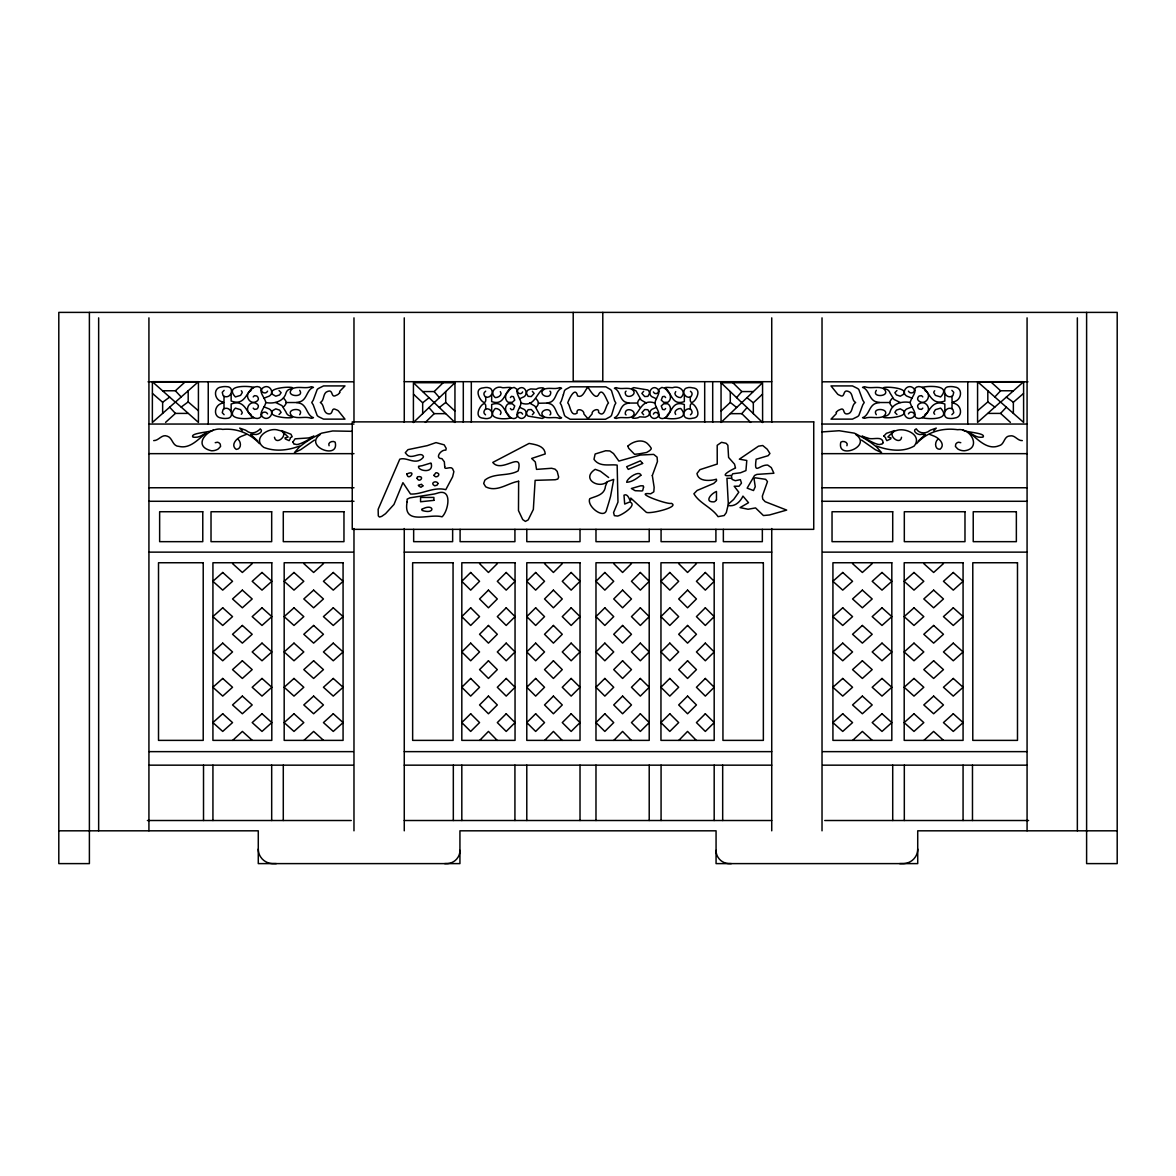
<?xml version="1.0" encoding="UTF-8"?>
<svg xmlns="http://www.w3.org/2000/svg" width="1176" height="1176" viewBox="0 0 1176 1176"><rect width="100%" height="100%" fill="white"/><g stroke="black" fill="none" stroke-linecap="round" stroke-linejoin="round"><path stroke-width="1.5" d="M491.656 395.062L491.656 401.604C503.034 405.558 503.842 395.548 509.046 389.476A32.105 32.105 0 0 1 510.84 388.33L514.132 387.418L517.102 389.344C516.088 394.166 520.086 398.076 521.174 403.045C520.086 407.999 516.088 411.909 517.102 416.73C515.235 419.979 510.355 418.538 508.708 415.804L508.517 414.687C504.857 412.188 504.284 406.176 508.297 403.75L512.28 403.765L514.735 405.94L513.427 409.439L511.472 409.748L510.399 408.528M665.601 408.528L664.528 409.748L662.573 409.439L661.265 405.94L663.72 403.765L667.703 403.75C671.716 406.176 671.143 412.188 667.483 414.687L667.292 415.804C665.645 418.538 660.765 419.979 658.898 416.73C659.912 411.909 655.914 407.999 654.826 403.045C655.914 398.076 659.912 394.166 658.898 389.344L661.867 387.418L665.234 388.345A32.105 32.105 0 0 1 666.954 389.476C672.143 395.548 672.966 405.558 684.329 401.604L684.344 395.062M253.207 396.9L254.457 395.65L256.75 395.974A3.69 3.69 0 0 1 258.308 399.546L257.368 400.84C250.165 406.543 243.079 394.519 250.988 390.579L251.208 389.447C253.384 386.581 258.705 385.169 261.087 388.492C259.896 393.49 264.585 397.356 265.879 402.53C264.585 407.69 259.896 411.556 261.087 416.554C258.705 419.891 253.384 418.465 251.208 415.598L250.988 414.466C243.079 410.527 250.165 398.502 257.368 404.206L258.308 405.5A3.69 3.69 0 0 1 256.75 409.072L254.457 409.395L253.207 408.145M922.793 408.145L921.543 409.395L919.25 409.072A3.69 3.69 0 0 1 917.692 405.5L918.632 404.206C925.835 398.502 932.921 410.527 925.012 414.466L924.792 415.598C922.616 418.465 917.295 419.891 914.913 416.554C916.104 411.556 911.415 407.69 910.121 402.53C911.415 397.356 916.104 393.49 914.913 388.492C917.295 385.169 922.616 386.581 924.792 389.447L925.012 390.579C932.921 394.519 925.835 406.543 918.632 400.84L917.692 399.546A3.69 3.69 0 0 1 919.25 395.974L921.543 395.65L922.793 396.9M730.796 478.279L726.944 478.279L728.326 504.151L726.298 512.633L724.181 515.529L718.066 516.646C711.48 507.165 699.485 503.357 693.899 493.758L697.133 490.465L713.729 483.424L716.566 480.749L716.39 479.191A41.072 41.072 0 0 1 712.627 480.087C706.864 480.866 698.235 480.793 696.942 473.56L699.94 469.65L717.242 464.05L717.198 445.292L721.52 442.323L726.092 443.308L727.87 445.234L728.591 457.449L734.515 464.152L735.514 468.063C732.178 469.268 717.242 477.353 730.796 475.442M522.629 391.946C521.056 396.018 514.97 392.078 518.44 388.889C524.966 383.817 529.861 395.415 522.365 397.488A25.034 25.034 0 0 1 519.792 398.664L519.557 398.752M653.371 414.143C654.944 410.056 661.03 413.996 657.56 417.186C651.034 422.272 646.139 410.659 653.635 408.587A25.034 25.034 0 0 1 656.208 407.425L656.443 407.337M267.584 391.152C265.835 395.254 258.749 391.579 262.66 388.021C269.774 382.523 276.286 394.651 267.275 396.841A31.825 31.825 0 0 1 264.247 398.032L263.968 398.12M908.416 413.893C910.165 409.792 917.251 413.467 913.34 417.024C906.226 422.522 899.713 410.395 908.725 408.204A31.825 31.825 0 0 1 911.753 407.014L912.032 406.925M510.399 397.561L511.472 396.341L513.427 396.65L514.735 400.134L512.28 402.324L508.297 402.339C504.284 399.899 504.857 393.886 508.517 391.387L508.708 390.285C515.999 385.757 505.268 388.021 502.461 387.698C495.86 384.993 488.937 392.534 495.258 397.591C498.198 397.841 502.96 394.739 500.315 391.623M846.926 445.748C848.734 442.367 843.133 440.294 840.84 442.132C836.357 460.522 873.048 446.233 855.628 434.429M938.007 439.207C934.332 441.955 934.729 449.82 940.08 449.232C946.077 444.205 938.257 437.354 933.156 435.781A59.197 59.197 0 0 0 929.951 434.517L929.672 434.414M736.573 397.65L741.821 391.564L753.154 391.564M730.458 413.658L741.791 413.658L747.039 407.572M587.618 386.83C589.102 388.433 594.982 400.09 598.246 395.239C602.303 385.993 606.169 399.575 608.477 403C605.346 405.661 604.817 418.465 598.525 412.423C599.922 407.175 591.16 410.292 592.116 413.923L587.618 419.259M588.382 419.259L583.928 413.996C584.472 409.762 575.784 407.337 577.078 413.144C570.463 417.274 570.404 405.264 567.729 402.883C569.155 398.738 575.284 385.757 577.622 395.974C583.384 398.502 585.075 388.947 588.382 386.83M500.315 414.466C502.916 411.6 498.33 408.131 495.258 408.498C484.571 420.449 508.282 419.435 510.84 417.759A32.105 32.105 0 0 1 509.046 416.598C503.857 410.542 503.034 400.531 491.671 404.485L491.656 411.012M675.715 391.579C672.995 394.666 677.773 397.87 680.742 397.591C687.49 391.799 679.228 385.066 672.584 387.712C669.717 387.727 660.28 386.081 667.292 390.285L667.483 391.387C671.143 393.886 671.716 399.899 667.703 402.339L663.72 402.324L661.265 400.134L662.573 396.65L664.528 396.341L665.601 397.561M994.793 397.003L1000.614 390.77L1013.168 390.77M988.016 413.408L1000.57 413.408L1006.377 407.175M544.65 740.38L553.426 731.413L562.187 740.38M678.787 740.38L687.548 731.413L696.31 740.38M480.455 562.76L479.573 563.627L488.437 572.477L497.33 563.627L496.448 562.76M545.429 562.76L544.547 563.627L553.411 572.477L562.304 563.627L561.422 562.76M614.578 562.76L613.696 563.627L622.589 572.477L631.453 563.627L630.571 562.76M679.552 562.76L678.67 563.627L687.563 572.477L696.427 563.627L695.545 562.76M422.845 391.564L434.179 391.564L443.073 382.817M425.315 422.405L434.209 413.658L445.542 413.658M536.05 407.293L536.138 407.205A14.435 14.435 0 0 0 537.05 406.235L537.932 404.853A8.423 8.423 0 0 0 538.314 403.25L547.355 403.059A24.578 24.578 0 0 1 549.104 403.515C556.674 405.088 555.278 415.466 561.599 417.803A10.76 10.76 0 0 1 559.805 418.45C554.69 416.451 549.956 418.715 544.664 417.098C535.741 411.718 551.382 405.22 550.721 414.011A2.911 2.911 0 0 1 549.898 414.922M639.95 398.796L639.862 398.87A14.435 14.435 0 0 0 638.95 399.855L638.068 401.236A8.423 8.423 0 0 0 637.686 402.824L637.686 403.25A8.423 8.423 0 0 0 638.068 404.853L638.965 406.235A14.435 14.435 0 0 0 639.862 407.205L639.95 407.293M916.574 443.661C926.791 431.915 942.549 427.535 957.69 429.725C971.023 427.579 981.872 448.497 964.57 450.761A11.892 11.892 0 0 1 957.705 448.923L955.412 446.439L955.735 444.263A3.895 3.895 0 0 1 958.587 442.235L960.777 442.69M434.282 402.471L413.393 422.522L413.438 382.788L454.95 422.434L454.95 382.744L413.658 382.7M434.106 402.751L454.994 382.7M497.213 740.38L488.452 731.413L479.69 740.38M631.35 740.38L622.574 731.413L613.813 740.38M721.167 410.968L730.281 402.442L730.281 391.564M753.331 413.658L753.331 402.78L762.445 394.254M934.714 390.785L934.376 391.108A2.896 2.896 0 0 0 933.759 392.578L935.405 395.371L940.609 396.944C952.898 383.905 924.424 386.125 922.278 387.448A38.896 38.896 0 0 1 924.395 388.624C930.437 395.327 932.465 405.338 944.842 401.045L944.857 394.357M918.28 440.985L925.409 434.414A61.799 61.799 0 0 0 921.425 434.37C918.368 435.752 911.253 430.651 916.28 428.843C918.515 432.856 923.719 433.856 927.82 431.901A36.338 36.338 0 0 1 930.495 430.137L936.287 428.093L933.759 430.622M162.832 390.77L175.386 390.77L185.249 381.803M165.581 422.375L175.43 413.408L187.984 413.408M232.686 740.38L242.388 731.413L252.193 740.277M303.952 740.38L313.639 731.413L323.459 740.277M852.659 740.38L862.361 731.413L872.166 740.277M923.924 740.38L933.612 731.413L943.431 740.277M233.539 562.76L232.569 563.627L242.359 572.477L252.208 563.627L251.238 562.76M304.79 562.76L303.82 563.627L313.625 572.477L323.474 563.627L322.503 562.76M853.497 562.76L852.527 563.627L862.375 572.477L872.18 563.627L871.21 562.76M924.762 562.76L923.792 563.627L933.641 572.477L943.431 563.627L942.461 562.76M175.268 401.839L198.421 422.39L198.421 381.73L152.351 422.493L152.395 381.774L175.562 402.339M1000.732 401.839L977.579 422.39L977.579 381.73L1023.355 381.685M1000.438 402.339L1023.605 381.774L1023.605 422.434L977.535 381.685M977.712 410.659L987.811 401.913L987.811 390.77M1013.359 413.408L1013.359 402.265L1023.458 393.519M283.387 406.881L283.489 406.793A15.847 15.847 0 0 0 284.563 405.793L285.606 404.382A7.982 7.982 0 0 0 286.018 402.956L286.018 402.089A7.982 7.982 0 0 0 285.606 400.678L284.548 399.252A15.847 15.847 0 0 0 283.489 398.252L283.387 398.164M892.613 398.164L892.51 398.252A15.847 15.847 0 0 0 891.437 399.252L890.394 400.678A7.982 7.982 0 0 0 889.982 402.089L889.982 402.956A7.982 7.982 0 0 0 890.394 404.382L891.452 405.793A15.847 15.847 0 0 0 892.51 406.793L892.613 406.881M241.286 414.261L241.624 413.937A2.896 2.896 0 0 0 242.241 412.467L240.595 409.674L235.391 408.116C223.146 421.14 251.502 418.921 253.722 417.598A38.896 38.896 0 0 1 251.605 416.422C245.416 409.91 243.799 399.414 231.157 404L231.143 410.689M728.326 504.151L733.692 499.418L738.793 492.215L734.206 486.247L739.072 486.217L741.483 483.145L740.365 479.646L735.309 480.705L732.075 479.396L731.443 475.942L732.736 473.766L740.468 472.796L745.937 470.576L746.789 460.477L739.366 459.169L758.491 446.174L762.724 445.513L767.208 449.217L769.927 453.495L768.163 455.685L756.139 459.272C753.816 475.795 759.211 464.549 767.722 465.079L771.294 467.592L773.896 473.252L756.918 474.398L754.551 475.486L747.142 488.143L753.507 490.539L755.242 486.746L754.066 478.764L755.124 477.794L765.635 479.308L767.487 481.572L762.342 496.14L762.739 499.094L765.15 501.682L786.67 510.09L769.486 514.97L763.43 515.544L755.551 507.914L748.098 509.252L740.057 507.606L748.524 502.696L742.953 496.096C740.454 501.549 734.956 506.974 728.488 505.518M422.669 413.658L422.669 402.78L429.005 397.753M439.383 407.469L445.719 402.442L445.719 391.564M485.688 391.167L484.409 392.416A2.837 2.837 0 0 0 484.1 394.886L484.821 396.224A2.999 2.999 0 0 0 485.57 396.929C489.348 398.664 493.744 393.769 491.73 390.079A4.042 4.042 0 0 0 489.863 388.139L487.673 387.536A12.098 12.098 0 0 0 483.41 387.874C469.356 388.668 487.893 412.894 485.585 396.974M690.444 414.834L691.591 413.658A2.837 2.837 0 0 0 691.9 411.203L691.179 409.865A2.999 2.999 0 0 0 690.43 409.16C686.652 407.425 682.256 412.32 684.27 415.995A4.042 4.042 0 0 0 686.137 417.95L688.327 418.538A12.098 12.098 0 0 0 692.59 418.215C706.644 417.406 688.107 393.181 690.415 409.101M314.462 440.074L300.644 449.717L294.456 452.584L299.512 446.836L305.348 442.47A142.649 142.649 0 0 1 312.169 438.134L320.019 433.915A47.113 47.113 0 0 1 321.783 433.135L332.676 430.96L351.918 431.313M162.641 413.408L162.641 402.265L169.667 397.106M181.163 407.072L188.189 401.913L188.189 390.77M299.674 414.702C305.201 406.764 283.387 408.395 292.501 416.48C298.851 419.097 305.054 416.01 311.331 418.303A13.921 13.921 0 0 0 313.448 417.656C306.421 415.584 307.171 404.206 298.763 403.015A32.458 32.458 0 0 0 296.69 402.53L286.371 402.53M876.326 390.344C870.799 398.282 892.613 396.65 883.499 388.58C877.149 385.949 870.946 389.035 864.669 386.742A13.921 13.921 0 0 0 862.552 387.389C869.549 389.462 868.843 400.84 877.237 402.03A32.458 32.458 0 0 0 879.31 402.515L889.629 402.53M224.116 390.358L222.235 392.343L223.087 395.533A3.396 3.396 0 0 0 223.969 396.253C231.29 399.517 235.259 386.478 226.454 386.639A16.288 16.288 0 0 0 221.426 386.978C213.356 387.712 214.032 398.385 220.353 401.148A12.157 12.157 0 0 0 222.426 401.913M951.884 414.687L953.765 412.702L952.913 409.513A3.396 3.396 0 0 0 952.031 408.792C944.71 405.529 940.741 418.582 949.547 418.406A16.288 16.288 0 0 0 954.574 418.068C962.644 417.333 961.968 406.661 955.647 403.897A12.157 12.157 0 0 0 953.574 403.147M215.223 442.69L217.413 442.235A3.895 3.895 0 0 1 220.265 444.249L220.588 446.439L218.295 448.923A11.892 11.892 0 0 1 211.43 450.761C190.541 445.939 209.21 426.08 222.69 429.402C236.567 428.064 250.135 433.297 259.426 443.661M274.464 437.266C276.316 446.836 291.516 432.327 278.624 430.284C268.525 426.462 251.502 438.78 263.836 447.409C275.302 451.907 288.105 450.364 299.41 446.101M320.372 434.429C302.952 446.233 339.644 460.522 335.16 442.132C332.867 440.294 327.266 442.367 329.074 445.748M690.43 396.929C686.652 398.664 682.256 393.769 684.27 390.079A4.042 4.042 0 0 1 686.137 388.139L688.327 387.536A12.098 12.098 0 0 1 692.59 387.874C706.644 388.668 688.107 412.894 690.415 396.974A2.999 2.999 0 0 0 691.179 396.209L691.9 394.886A2.837 2.837 0 0 0 691.591 392.416L690.444 391.255M521.174 403.045C534.036 407.587 535.595 394.886 542.459 389.432C547.413 387.33 537.755 387.301 536.403 389.256L530.773 388.933L528.215 389.947A3.851 3.851 0 0 0 526.598 393.622L528.127 396.371L531.302 396.547L534.125 393.416L532.346 391.314M654.826 403.045C641.964 398.488 640.405 411.203 633.541 416.642C628.587 418.759 638.245 418.788 639.597 416.833L645.227 417.157L647.785 416.128A3.851 3.851 0 0 0 649.402 412.453L647.873 409.704L644.698 409.527L641.875 412.658L643.654 414.775M532.346 414.775L534.125 412.658L531.302 409.527L528.127 409.704L526.598 412.453A3.851 3.851 0 0 0 528.215 416.128L542.239 418.45L544.312 417.495L539.887 415.113L534.845 406.058L529.553 403.045M643.654 391.314L641.875 393.416L644.698 396.547L647.873 396.371L649.402 393.622A3.851 3.851 0 0 0 647.785 389.947L633.761 387.624L631.688 388.595L636.113 390.961L641.155 400.031L646.447 403.045M607.816 481.499L613.71 479.382L610.594 496.257A327.178 327.178 0 0 1 606.669 509.414C604.876 520.336 586.368 506.415 589.735 498.727C595.35 496.169 604.699 495.287 605.478 486.114A103.929 103.929 0 0 0 607.183 481.793C598.628 489.275 580.768 478.705 595.188 469.327L600.377 471.209L608.624 477.515M265.879 402.53C273.641 404.162 283.886 401.604 286.033 392.931A5.586 5.586 0 0 1 289.384 389.3C303.731 385.713 264.615 386.434 272.832 394.533L275.772 396.194L279.579 394.93L281.123 392.666L279.035 390.505M246.328 434.414L246.049 434.517A59.197 59.197 0 0 0 242.844 435.781C237.581 437.237 229.688 444.749 236.258 449.423C241.58 449.011 241.389 442.102 237.993 439.207M910.121 402.53C902.36 400.884 892.114 403.441 889.967 412.115A5.586 5.586 0 0 1 886.616 415.745C872.269 419.332 911.385 418.612 903.168 410.512L900.228 408.851L896.421 410.115L894.877 412.379L896.965 414.54M279.035 414.54L281.123 412.379L279.579 410.115L275.772 408.851L272.832 410.512C264.615 418.612 303.731 419.332 289.384 415.745A5.586 5.586 0 0 1 286.033 412.115L281.975 405.617L275.743 402.53M896.965 390.505L894.877 392.666L896.421 394.93L900.228 396.194L903.168 394.533C911.385 386.434 872.269 385.713 886.616 389.3A5.586 5.586 0 0 1 889.967 392.931L894.025 399.443L900.257 402.53M822.024 431.915L839.194 430.725L854.217 433.135A47.113 47.113 0 0 1 855.981 433.915L863.831 438.134A142.649 142.649 0 0 1 870.652 442.47L876.487 446.836L881.544 452.584L875.356 449.717L861.538 440.074M153.689 440.618C158.907 440.721 161.759 433.9 167.257 436.178C172.813 437.795 172.166 446.219 179.002 446.395C190.027 449.144 198.479 438.986 206.3 432.841C202.772 434.811 199.214 437.604 194.951 437.281A19.786 19.786 0 0 1 192.938 437.119C189.409 432.856 210.342 432.415 213.312 430.034M222.426 403.147L223.999 402.853L223.999 408.733M953.574 401.913L952.06 402.192L952.001 396.312M547.207 403.045L547.355 403.03A24.578 24.578 0 0 0 549.104 402.56C556.66 401.001 555.293 390.594 561.599 388.271A10.76 10.76 0 0 0 559.805 387.639C554.69 389.638 549.956 387.374 544.664 388.977C535.741 394.372 551.382 400.869 550.721 392.064A2.911 2.911 0 0 0 549.898 391.152M637.407 403.045L628.645 403.059A24.578 24.578 0 0 0 626.896 403.515C619.399 405.132 620.619 415.422 614.401 417.803A10.76 10.76 0 0 0 616.195 418.45C621.31 416.451 626.044 418.715 631.336 417.098C640.259 411.718 624.618 405.22 625.279 414.011A2.911 2.911 0 0 0 626.102 414.922M444.69 863.61L447.909 863.552A13.406 13.406 0 0 0 456.729 859.009L458.184 856.981A12.936 12.936 0 0 0 459.934 850.366M899.684 863.61L903.947 863.581A14.818 14.818 0 0 0 913.884 858.877L915.545 856.687A14.288 14.288 0 0 0 917.721 849.072M152.645 381.685L198.465 381.685M404.265 381.685L771.735 381.685M148.058 381.803L353.109 381.803M822.891 381.803L1027.942 381.803M741.718 402.471L762.607 422.522L762.562 382.788L721.05 422.434L721.05 382.744L762.342 382.7M148.926 424.051L353.976 424.051M822.024 424.051L1027.074 424.051M148.926 453.657L353.976 453.657M822.024 453.657L1027.074 453.657M148.926 487.761L353.976 487.761M822.024 487.761L1027.074 487.761M148.926 501.285L353.976 501.285M822.024 501.285L1027.074 501.285M149.234 552.132L353.109 552.132M404.265 552.132L771.735 552.132M822.891 552.132L1026.766 552.132M149.234 751.64L353.109 751.64M404.265 751.64L771.735 751.64M822.891 751.64L1026.766 751.64M149.234 765.164L353.109 765.164M404.265 765.164L771.735 765.164M822.891 765.164L1026.766 765.164M147.397 820.51L351.271 820.51M404.265 820.51L771.735 820.51M824.729 820.51L1028.603 820.51M58.8 830.815L258.279 830.815L258.279 863.61L459.934 863.61L459.934 830.815L716.066 830.815L716.066 863.61L917.721 863.61L917.721 830.815L1117.2 830.815M276.316 863.61L272.053 863.581A14.818 14.818 0 0 1 262.116 858.877L260.455 856.687A14.288 14.288 0 0 1 258.279 849.072M538.593 403.045L538.314 402.824A8.423 8.423 0 0 0 537.932 401.236L537.035 399.855A14.435 14.435 0 0 0 536.138 398.87L536.05 398.796M731.31 863.61L728.091 863.552A13.406 13.406 0 0 1 719.271 859.009L717.816 856.981A12.936 12.936 0 0 1 716.066 850.366M879.486 402.53L879.31 402.515A32.458 32.458 0 0 0 877.237 403.015C868.888 404.235 869.505 415.554 862.552 417.656A13.921 13.921 0 0 0 864.669 418.303C870.946 416.01 877.134 419.097 883.499 416.48C892.613 408.395 870.799 406.764 876.326 414.702M296.514 402.53L296.69 402.545A32.458 32.458 0 0 0 298.763 402.03C307.23 400.884 306.348 389.403 313.448 387.389A13.921 13.921 0 0 0 311.331 386.742C305.054 389.035 298.866 385.949 292.501 388.58C283.387 396.65 305.201 398.282 299.674 390.344M628.793 403.045L628.645 403.03A24.578 24.578 0 0 1 626.896 402.56C619.34 400.987 620.693 390.608 614.401 388.271A10.76 10.76 0 0 1 616.195 387.639C621.31 389.638 626.044 387.374 631.336 388.977C640.259 394.372 624.618 400.869 625.279 392.064A2.911 2.911 0 0 1 626.102 391.152M953.574 403.147L952.06 402.853L952.001 408.733M222.426 401.913L223.999 402.192L223.999 396.312M962.688 430.034C965.658 432.415 986.59 432.856 983.062 437.105A19.786 19.786 0 0 1 981.049 437.281C976.962 437.781 972.596 434.326 969.847 432.988C977.962 439.486 987.487 450.423 998.953 445.763C1004.73 444.557 1003.657 436.12 1009.934 435.928C1014.962 434.708 1017.358 440.897 1022.312 440.618M912.032 398.12L911.753 398.032A31.825 31.825 0 0 1 908.725 396.841C898.905 394.269 907.563 381.744 914.031 388.727C916.236 392.696 909.886 394.607 908.416 391.152M263.968 406.925L264.247 407.014A31.825 31.825 0 0 1 267.275 408.204C277.095 410.777 268.437 423.301 261.969 416.319C259.764 412.35 266.114 410.439 267.584 413.893M876.59 446.101C888.468 450.408 902.786 452.598 914.193 446.042C922.601 435.37 905.814 427.329 896.641 430.475C884.411 433.444 900.331 446.41 901.536 437.266M656.443 398.752L656.208 398.664A25.034 25.034 0 0 1 653.635 397.488C645.389 395.092 652.239 382.979 658.148 389.579C660.236 393.151 654.65 395.43 653.371 391.946M519.557 407.337L519.792 407.425A25.034 25.034 0 0 1 522.365 408.587C530.611 410.983 523.761 423.11 517.852 416.495C515.764 412.938 521.35 410.645 522.629 414.143M951.884 390.358L953.765 392.343L952.913 395.533A3.396 3.396 0 0 1 952.031 396.253C944.71 399.517 940.741 386.478 949.547 386.639A16.288 16.288 0 0 1 954.574 386.978C962.644 387.712 961.968 398.385 955.647 401.148A12.157 12.157 0 0 1 953.574 401.913M224.116 414.687L222.235 412.702L223.087 409.513A3.396 3.396 0 0 1 223.969 408.792C231.29 405.529 235.259 418.582 226.454 418.406A16.288 16.288 0 0 1 221.426 418.068C213.356 417.333 214.032 406.661 220.353 403.897A12.157 12.157 0 0 1 222.426 403.147M242.241 430.622L239.713 428.093L245.505 430.137A36.338 36.338 0 0 1 248.18 431.901C252.708 434.4 257.412 431.901 260.249 428.873C264.247 431.563 257.441 435.399 254.575 434.37A61.799 61.799 0 0 0 250.664 434.414L257.72 440.985M485.556 414.834L484.409 413.658A2.837 2.837 0 0 1 484.1 411.203L484.821 409.865A2.999 2.999 0 0 1 485.57 409.16C489.348 407.425 493.744 412.32 491.73 415.995A4.042 4.042 0 0 1 489.863 417.95L487.673 418.538A12.098 12.098 0 0 1 483.41 418.215C469.356 417.406 487.893 393.181 485.585 409.101M1006.333 397.106L1013.359 402.265M987.811 401.913L994.837 407.072M434.003 475.28L434.032 475.31A2.881 2.881 0 0 0 434.473 476.045C436.678 478.676 441.397 474.046 437.149 472.87A2.514 2.514 0 0 0 435.767 472.855L434.003 475.236M746.995 397.753L753.331 402.78M730.281 402.442L736.617 407.469M934.714 414.261L934.376 413.937A2.896 2.896 0 0 1 933.759 412.467L935.405 409.674L940.609 408.116C952.898 421.14 924.424 418.921 922.278 417.598A38.896 38.896 0 0 0 924.395 416.422C930.437 409.718 932.465 399.708 944.842 404L944.857 410.689M241.286 390.785L241.624 391.108A2.896 2.896 0 0 1 242.241 392.578L240.595 395.371L235.391 396.944C223.146 383.905 251.502 386.14 253.722 387.448A38.896 38.896 0 0 0 251.605 388.624C245.416 395.136 243.799 405.632 231.157 401.045L231.143 394.357M188.189 401.913L198.288 410.659M152.542 393.519L162.641 402.265M990.751 381.803L1000.614 390.77M1000.57 413.408L1010.419 422.375M675.685 414.466C673.084 411.6 677.67 408.131 680.742 408.498C691.459 420.449 667.659 419.435 665.16 417.759A32.105 32.105 0 0 0 666.954 416.598C672.143 410.542 672.966 400.531 684.329 404.485L684.344 411.012M445.719 402.442L454.833 410.968M413.555 394.254L422.669 402.78M721.006 382.7L741.894 402.751M732.927 382.817L741.821 391.564M741.791 413.658L750.685 422.405M175.386 390.77L181.207 397.003M169.623 407.175L175.43 413.408M434.179 391.564L439.427 397.65M428.961 407.572L434.209 413.658M1086.609 312.39L1086.609 863.61L1117.2 863.61L1117.2 312.39L58.8 312.39L58.8 863.61L89.391 863.61L89.391 312.39M1077.348 317.858L1077.348 830.815M1027.074 317.858L1027.074 830.815M972.478 765.164L972.478 820.51M967.76 381.685L967.76 424.051M963.07 765.164L963.07 820.51M904.315 765.164L904.315 820.51M892.716 765.164L892.716 820.51M822.024 317.858L822.024 830.815M771.735 317.858L771.735 422.272M771.735 528.538L771.735 830.815M762.342 529.347L762.342 541.666L723.358 541.666L723.358 529.347M722.681 765.164L722.681 820.51M715.905 529.347L715.905 541.666L661.074 541.666L661.074 529.347M714.185 765.164L714.185 820.51M712.7 382.7L712.7 422.257M704.689 382.7L704.689 422.257M661.074 765.164L661.074 820.51M649.211 529.347L649.211 541.666L595.982 541.666L595.982 529.347M649.211 765.164L649.211 820.51M602.788 312.39L602.788 381.274L573.212 381.274L573.212 312.39M595.982 765.164L595.982 820.51M580.018 529.347L580.018 541.666L526.789 541.666L526.789 529.347M580.018 765.164L580.018 820.51M526.789 765.164L526.789 820.51M514.926 529.347L514.926 541.666L460.095 541.666L460.095 529.347M514.926 765.164L514.926 820.51M471.311 382.7L471.311 422.257M463.3 382.7L463.3 422.257M461.815 765.164L461.815 820.51M453.319 765.164L453.319 820.51M452.642 529.347L452.642 541.666L413.658 541.666L413.658 529.347M404.265 317.858L404.265 422.272M404.265 528.538L404.265 830.815M353.976 317.858L353.976 422.272M353.976 528.538L353.976 830.815M283.284 765.164L283.284 820.51M271.685 765.164L271.685 820.51M212.929 765.164L212.929 820.51M208.24 381.685L208.24 424.051M203.521 765.164L203.521 820.51M148.926 317.858L148.926 830.815M98.652 317.858L98.652 830.815M652.312 475.53L654.15 487.305L653.812 491.833L650.681 493.802C631.703 491.744 667.983 505.004 671.32 503.313C680.404 507.018 649.578 514.324 646.285 512.28L630.777 498.08C630.454 506.709 629.38 492.288 623.986 495.199L624.691 504.048L629.674 501.99C638.303 504.651 621.457 515.514 617.459 516.058L614.372 515.647L613.563 512.604L617.973 502.093L617.165 465.123C610.55 463.961 599.613 467.563 593.983 459.316L595.13 454.01L605.684 450.746L609.859 450.952L613.519 453.554L618.899 461.08L640.347 455.038L653.694 454.392L657.09 457.126L657.443 461.521L652.312 475.53M518.631 481.263L518.484 510.605L522.717 519.572L525.393 521.394L528.186 519.88L533.345 509.473L535.124 480.352L555.248 479.749L557.806 479.044L558.659 477.103L557.189 471.385L555.043 469.15L551.588 468.269L536.535 469.386L535.3 461.947L531.64 458.464L545.238 453.936C544.738 445.807 535.506 444.572 529.097 443.425L492.773 462.433C501.829 473.943 523.688 449.291 518.19 470.87C508.12 476.647 494.199 472.59 484.865 480.146L483.674 483.468L485.688 486.79C496.992 492.7 507.87 482.924 518.631 481.263M417.068 478.309C419.523 483.806 425.536 475.325 417.568 476.765A5.174 5.174 0 0 0 417.157 477.809L417.068 478.309M627.896 446.101L628.66 448.262L634.555 454.289A171.74 171.74 0 0 0 639.582 453.76L646.609 452.481L649.417 450.79A13.7 13.7 0 0 0 651.107 449.07L651.269 448.291A23.564 23.564 0 0 0 648.564 444.734C643.375 438.266 632.967 441.118 627.896 446.101M407.102 501.829C402.692 526.289 429.24 513.104 442.088 516.837C448.188 511.207 452.701 488.922 438.575 492.788A52.626 52.626 0 0 1 434.385 493.979L409.807 497.874L407.131 499.168L407.102 501.829M438.045 483.468L437.075 485.159L434.708 485.82C429.343 483.057 436.487 479.764 438.045 483.468M642.625 463.447L628.249 469.386L626.646 466.696L640.391 460.845L642.625 463.447M292.897 442.058L294 444.131A5.939 5.939 0 0 1 295.588 444.278C298.807 446.468 318.725 433.65 312.86 436.458A28.65 28.65 0 0 1 308.406 437.957L295.073 438.839L292.897 442.058M421.919 509.326L422.096 510.457C436.222 514.956 434.062 502.417 421.919 509.326M883.867 436.075L885.616 437.722A11.731 11.731 0 0 0 885.807 438.839L886.88 440.647L890.732 438.927A1.764 1.764 0 0 0 890.864 437.84L890.849 437.722A11.172 11.172 0 0 1 889.85 437.663L887.865 436.928L894.466 430.622L886.381 433.356L883.867 436.075M643.581 487.026L642.655 490.73L641.567 490.965L635.128 490.701L631.38 488.496L640.655 485.806L643.154 485.82L643.581 487.026M406.94 473.899C407.851 482.16 417.671 469.239 406.94 473.899M339.688 392.637L338.291 394.239A9.82 9.82 0 0 1 336.248 395.312C330.515 398.693 333.587 389.124 327.869 391.329C322.459 392.828 324.782 400.237 320.342 402.53C324.929 405.014 322.533 413.555 329.089 413.967C333.631 414.128 330.794 406.661 336.248 409.733A9.82 9.82 0 0 1 338.291 410.806L344.98 419.141L323.547 419.126L319.005 416.892A6.968 6.968 0 0 1 317.197 415.554L313.198 404.779A82.173 82.173 0 0 0 311.846 402.706L311.846 402.339A82.173 82.173 0 0 0 313.198 400.281L317.197 389.491A6.968 6.968 0 0 1 319.005 388.168L323.547 385.919L344.98 385.919L339.746 391.299L339.688 392.637M836.327 412.203L836.312 413.673L831.02 419.141L852.453 419.126L856.995 416.892A6.968 6.968 0 0 0 858.803 415.554L862.802 404.779A82.173 82.173 0 0 1 864.154 402.706L864.154 402.339A82.173 82.173 0 0 1 862.802 400.281L858.803 389.491A6.968 6.968 0 0 0 856.995 388.168L852.453 385.919L831.02 385.919L837.709 394.239A9.82 9.82 0 0 0 839.752 395.312C845.485 398.693 842.413 389.124 848.131 391.329C853.541 392.828 851.218 400.237 855.658 402.53C851.071 405.014 853.467 413.555 846.911 413.967C842.369 414.128 845.206 406.661 839.752 409.733A9.82 9.82 0 0 0 837.709 410.806L836.327 412.203M444.719 466.578C443.852 470.738 450.614 465.755 452.554 468.68L453.863 471.62L452.613 476.809L445.807 489.657C433.503 486.438 422.008 494.699 410.512 494.023L402.927 482.66L393.975 504.46L385.537 513.692L381.7 516.382L379.451 517.043L378.305 515.882L378.143 509.34L399.766 459.199C407.146 456.626 415.657 465.99 423.139 457.537L423.478 456.582C421.14 450.643 411.291 460.492 406.587 454.274L405.279 452.731L407.999 449.644L427.255 445.645L436.017 442.602L444.19 444.851L446.189 448.365L445.866 450.114C440.706 449.379 434.414 458.714 441.911 458.625L444.337 461.815L444.719 466.578M563.377 394.695L561.393 400.84A82.217 82.217 0 0 1 560.232 402.868L560.232 403.221A82.217 82.217 0 0 1 561.393 405.235L564.48 415.363A6.159 6.159 0 0 0 565.891 416.789L570.169 419.244L605.464 419.259L610.109 416.789A6.159 6.159 0 0 0 611.52 415.363L614.607 405.235A82.217 82.217 0 0 1 615.768 403.221L615.768 402.868A82.217 82.217 0 0 1 614.607 400.84L611.52 390.711A6.159 6.159 0 0 0 610.109 389.3L605.831 386.83L570.536 386.83L565.891 389.3A6.159 6.159 0 0 0 564.48 390.711L563.377 394.695M431.357 464.035C433.459 474.207 417.127 470.547 418.568 466.269A145.809 145.809 0 0 0 422.155 465.711L430.886 463.021L431.357 464.035M422.89 485.864L420.993 487.29L419.068 486.261A6.968 6.968 0 0 1 418.303 485.262L421.567 484.291L422.89 485.864M883.117 442.705L882 444.131A5.939 5.939 0 0 0 880.412 444.278C877.193 446.468 857.275 433.65 863.14 436.458A28.65 28.65 0 0 0 867.594 437.957C872.21 440.515 882.514 435.12 883.117 442.705M290.399 437.663L290.384 437.722A11.731 11.731 0 0 1 290.193 438.839L289.12 440.647L285.268 438.927A1.764 1.764 0 0 1 285.136 437.84L285.18 437.663A11.172 11.172 0 0 0 286.15 437.663L288.179 437.016L281.534 430.622L290.972 434.238L292.163 436.737L290.399 437.663M716.478 499.653L716.125 500.3A4.116 4.116 0 0 1 713.95 501.873C704.203 502.314 710.363 493.979 716.478 491.45L716.478 499.653M470.679 572.477L461.8 581.312L470.679 590.131L479.558 581.312L470.679 572.477M470.679 607.801L461.8 616.621L470.679 625.456L479.558 616.621L470.679 607.801M488.437 590.131L479.558 598.966L488.437 607.801L497.316 598.966L488.437 590.131M506.195 572.477L497.316 581.312L506.195 590.131L515.073 581.312L506.195 572.477M535.653 572.477L526.774 581.312L535.653 590.131L544.532 581.312L535.653 572.477M470.679 643.125L461.8 651.945L470.679 660.78L479.558 651.945L470.679 643.125M488.437 625.456L479.558 634.29L488.437 643.125L497.316 634.29L488.437 625.456M506.195 607.801L497.316 616.621L506.195 625.456L515.073 616.621L506.195 607.801M535.653 607.801L526.774 616.621L535.653 625.456L544.532 616.621L535.653 607.801M553.411 590.131L544.532 598.966L553.411 607.801L562.275 598.966L553.411 590.131M571.154 572.477L562.275 581.312L571.154 590.131L580.033 581.312L571.154 572.477M470.679 678.449L461.8 687.269L470.679 696.104L479.558 687.269L470.679 678.449M488.437 660.78L479.558 669.614L488.437 678.449L497.316 669.614L488.437 660.78M506.195 643.125L497.316 651.945L506.195 660.78L515.073 651.945L506.195 643.125M604.846 572.477L595.967 581.312L604.846 590.131L613.725 581.312L604.846 572.477M535.653 643.125L526.774 651.945L535.653 660.78L544.532 651.945L535.653 643.125M553.411 625.456L544.532 634.29L553.411 643.125L562.275 634.29L553.411 625.456M571.154 607.801L562.275 616.621L571.154 625.456L580.033 616.621L571.154 607.801M470.679 713.773L461.8 722.593L470.679 731.428L479.558 722.593L470.679 713.773M488.437 696.104L479.558 704.938L488.437 713.773L497.316 704.938L488.437 696.104M506.195 678.449L497.316 687.269L506.195 696.104L515.073 687.269L506.195 678.449M604.846 607.801L595.967 616.621L604.846 625.456L613.725 616.621L604.846 607.801M622.589 590.131L613.725 598.966L622.589 607.801L631.468 598.966L622.589 590.131M640.347 572.477L631.468 581.312L640.347 590.131L649.226 581.312L640.347 572.477M535.653 678.449L526.774 687.269L535.653 696.104L544.532 687.269L535.653 678.449M553.411 660.78L544.532 669.614L553.411 678.449L562.275 669.614L553.411 660.78M571.154 643.125L562.275 651.945L571.154 660.78L580.033 651.945L571.154 643.125M506.195 713.773L497.316 722.593L506.195 731.428L515.073 722.593L506.195 713.773M669.805 572.477L660.927 581.312L669.805 590.131L678.684 581.312L669.805 572.477M604.846 643.125L595.967 651.945L604.846 660.78L613.725 651.945L604.846 643.125M622.589 625.456L613.725 634.29L622.589 643.125L631.468 634.29L622.589 625.456M640.347 607.801L631.468 616.621L640.347 625.456L649.226 616.621L640.347 607.801M535.653 713.773L526.774 722.593L535.653 731.428L544.532 722.593L535.653 713.773M553.411 696.104L544.532 704.938L553.411 713.773L562.275 704.938L553.411 696.104M571.154 678.449L562.275 687.269L571.154 696.104L580.033 687.269L571.154 678.449M669.805 607.801L660.927 616.621L669.805 625.456L678.684 616.621L669.805 607.801M687.563 590.131L678.684 598.966L687.563 607.801L696.442 598.966L687.563 590.131M705.321 572.477L696.442 581.312L705.321 590.131L714.2 581.312L705.321 572.477M604.846 678.449L595.967 687.269L604.846 696.104L613.725 687.269L604.846 678.449M622.589 660.78L613.725 669.614L622.589 678.449L631.468 669.614L622.589 660.78M640.347 643.125L631.468 651.945L640.347 660.78L649.226 651.945L640.347 643.125M571.154 713.773L562.275 722.593L571.154 731.428L580.033 722.593L571.154 713.773M669.805 643.125L660.927 651.945L669.805 660.78L678.684 651.945L669.805 643.125M687.563 625.456L678.684 634.29L687.563 643.125L696.442 634.29L687.563 625.456M705.321 607.801L696.442 616.621L705.321 625.456L714.2 616.621L705.321 607.801M604.846 713.773L595.967 722.593L604.846 731.428L613.725 722.593L604.846 713.773M622.589 696.104L613.725 704.938L622.589 713.773L631.468 704.938L622.589 696.104M640.347 678.449L631.468 687.269L640.347 696.104L649.226 687.269L640.347 678.449M669.805 678.449L660.927 687.269L669.805 696.104L678.684 687.269L669.805 678.449M687.563 660.78L678.684 669.614L687.563 678.449L696.442 669.614L687.563 660.78M705.321 643.125L696.442 651.945L705.321 660.78L714.2 651.945L705.321 643.125M640.347 713.773L631.468 722.593L640.347 731.428L649.226 722.593L640.347 713.773M669.805 713.773L660.927 722.593L669.805 731.428L678.684 722.593L669.805 713.773M687.563 696.104L678.684 704.938L687.563 713.773L696.442 704.938L687.563 696.104M705.321 678.449L696.442 687.269L705.321 696.104L714.2 687.269L705.321 678.449M705.321 713.773L696.442 722.593L705.321 731.428L714.2 722.593L705.321 713.773M640.846 475.31C636.672 478.558 632.129 481.969 626.661 482.292C626.823 478.456 638.039 470.9 640.611 474.369A11.201 11.201 0 0 1 640.846 475.31M222.72 572.477L212.9 581.312L222.72 590.131L232.539 581.312L222.72 572.477M222.72 607.801L212.9 616.621L222.72 625.456L232.539 616.621L222.72 607.801M242.359 590.131L232.539 598.966L242.359 607.801L252.193 598.966L242.359 590.131M262.013 572.477L252.193 581.312L262.013 590.131L271.832 581.312L262.013 572.477M293.985 572.477L284.166 581.312L293.985 590.131L303.805 581.312L293.985 572.477M222.72 643.125L212.9 651.945L222.72 660.78L232.539 651.945L222.72 643.125M242.359 625.456L232.539 634.29L242.359 643.125L252.193 634.29L242.359 625.456M262.013 607.801L252.193 616.621L262.013 625.456L271.832 616.621L262.013 607.801M293.985 607.801L284.166 616.621L293.985 625.456L303.805 616.621L293.985 607.801M313.625 590.131L303.805 598.966L313.625 607.801L323.444 598.966L313.625 590.131M333.264 572.477L323.444 581.312L333.264 590.131L343.098 581.312L333.264 572.477M222.72 678.449L212.9 687.269L222.72 696.104L232.539 687.269L222.72 678.449M242.359 660.78L232.539 669.614L242.359 678.449L252.193 669.614L242.359 660.78M262.013 643.125L252.193 651.945L262.013 660.78L271.832 651.945L262.013 643.125M293.985 643.125L284.166 651.945L293.985 660.78L303.805 651.945L293.985 643.125M313.625 625.456L303.805 634.29L313.625 643.125L323.444 634.29L313.625 625.456M333.264 607.801L323.444 616.621L333.264 625.456L343.098 616.621L333.264 607.801M222.72 713.759L212.9 722.593L222.72 731.428L232.539 722.593L222.72 713.759M242.359 696.104L232.539 704.938L242.359 713.759L252.193 704.938L242.359 696.104M262.013 678.449L252.193 687.269L262.013 696.104L271.832 687.269L262.013 678.449M293.985 678.449L284.166 687.269L293.985 696.104L303.805 687.269L293.985 678.449M313.625 660.78L303.805 669.614L313.625 678.449L323.444 669.614L313.625 660.78M333.264 643.125L323.444 651.945L333.264 660.78L343.098 651.945L333.264 643.125M262.013 713.759L252.193 722.593L262.013 731.428L271.832 722.593L262.013 713.759M293.985 713.759L284.166 722.593L293.985 731.428L303.805 722.593L293.985 713.759M313.625 696.104L303.805 704.938L313.625 713.759L323.444 704.938L313.625 696.104M333.264 678.449L323.444 687.269L333.264 696.104L343.098 687.269L333.264 678.449M333.264 713.759L323.444 722.593L333.264 731.428L343.098 722.593L333.264 713.759M842.736 572.477L832.902 581.312L842.736 590.131L852.556 581.312L842.736 572.477M842.736 607.801L832.902 616.621L842.736 625.456L852.556 616.621L842.736 607.801M862.375 590.131L852.556 598.966L862.375 607.801L872.195 598.966L862.375 590.131M882.015 572.477L872.195 581.312L882.015 590.131L891.834 581.312L882.015 572.477M913.987 572.477L904.168 581.312L913.987 590.131L923.807 581.312L913.987 572.477M842.736 643.125L832.902 651.945L842.736 660.78L852.556 651.945L842.736 643.125M862.375 625.456L852.556 634.29L862.375 643.125L872.195 634.29L862.375 625.456M882.015 607.801L872.195 616.621L882.015 625.456L891.834 616.621L882.015 607.801M913.987 607.801L904.168 616.621L913.987 625.456L923.807 616.621L913.987 607.801M933.641 590.131L923.807 598.966L933.641 607.801L943.461 598.966L933.641 590.131M953.28 572.477L943.461 581.312L953.28 590.131L963.1 581.312L953.28 572.477M842.736 678.449L832.902 687.269L842.736 696.104L852.556 687.269L842.736 678.449M862.375 660.78L852.556 669.614L862.375 678.449L872.195 669.614L862.375 660.78M882.015 643.125L872.195 651.945L882.015 660.78L891.834 651.945L882.015 643.125M913.987 643.125L904.168 651.945L913.987 660.78L923.807 651.945L913.987 643.125M933.641 625.456L923.807 634.29L933.641 643.125L943.461 634.29L933.641 625.456M953.28 607.801L943.461 616.621L953.28 625.456L963.1 616.621L953.28 607.801M842.736 713.759L832.902 722.593L842.736 731.428L852.556 722.593L842.736 713.759M862.375 696.104L852.556 704.938L862.375 713.759L872.195 704.938L862.375 696.104M882.015 678.449L872.195 687.269L882.015 696.104L891.834 687.269L882.015 678.449M913.987 678.449L904.168 687.269L913.987 696.104L923.807 687.269L913.987 678.449M933.641 660.78L923.807 669.614L933.641 678.449L943.461 669.614L933.641 660.78M953.28 643.125L943.461 651.945L953.28 660.78L963.1 651.945L953.28 643.125M882.015 713.759L872.195 722.593L882.015 731.428L891.834 722.593L882.015 713.759M913.987 713.759L904.168 722.593L913.987 731.428L923.807 722.593L913.987 713.759M933.641 696.104L923.807 704.938L933.641 713.759L943.461 704.938L933.641 696.104M953.28 678.449L943.461 687.269L953.28 696.104L963.1 687.269L953.28 678.449M953.28 713.759L943.461 722.593L953.28 731.428L963.1 722.593L953.28 713.759M433.885 500.359L420.567 501.77L420.567 497.433L433.885 497.433L433.885 500.359M813.733 421.875L352.241 421.875L352.241 529.347L813.733 529.347L813.733 421.875M202.772 511.736L159.642 511.736L159.642 541.666L202.772 541.666L202.772 511.736M271.685 511.736L211.019 511.736L211.019 541.666L271.685 541.666L271.685 511.736M343.965 511.736L283.284 511.736L283.284 541.666L343.965 541.666L343.965 511.736M892.716 511.736L832.035 511.736L832.035 541.666L892.716 541.666L892.716 511.736M964.982 511.736L904.315 511.736L904.315 541.666L964.982 541.666L964.982 511.736M1016.358 511.736L973.228 511.736L973.228 541.666L1016.358 541.666L1016.358 511.736M203.213 562.745L158.51 562.745L158.51 740.38L203.213 740.38L203.213 562.745M271.803 562.745L212.929 562.745L212.929 740.38L271.803 740.38L271.803 562.745M343.069 562.745L284.18 562.745L284.18 740.38L343.069 740.38L343.069 562.745M453.054 562.745L412.644 562.745L412.644 740.38L453.054 740.38L453.054 562.745M515.044 562.745L461.815 562.745L461.815 740.38L515.044 740.38L515.044 562.745M580.018 562.745L526.789 562.745L526.789 740.38L580.018 740.38L580.018 562.745M649.211 562.745L595.982 562.745L595.982 740.38L649.211 740.38L649.211 562.745M714.185 562.745L660.956 562.745L660.956 740.38L714.185 740.38L714.185 562.745M763.356 562.745L722.946 562.745L722.946 740.38L763.356 740.38L763.356 562.745M891.82 562.745L832.931 562.745L832.931 740.38L891.82 740.38L891.82 562.745M963.07 562.745L904.197 562.745L904.197 740.38L963.07 740.38L963.07 562.745M1017.49 562.745L972.787 562.745L972.787 740.38L1017.49 740.38L1017.49 562.745"/></g></svg>
